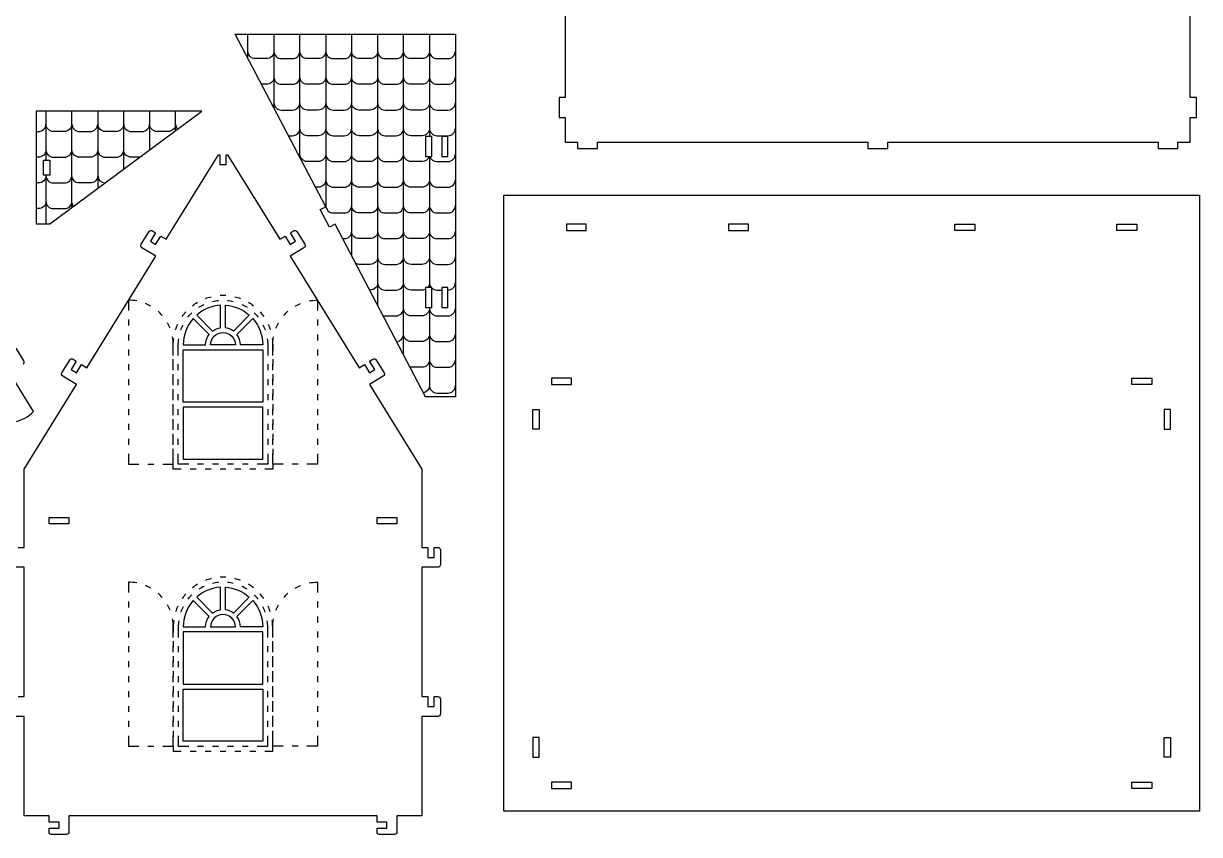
# Model space of a CAD drawing. Extents: x 3751.4 to 3846.2, y 1434.2 to 1495.3.
# Drawn here: x 3798.85 to 3846.18, y 1434.17 to 1466.8 of the extents above; entities that cross this region are included whole.
import ezdxf

# ---------------------------------------------------------------- set-up
doc = ezdxf.new("R2010")
doc.units = 0
doc.header["$MEASUREMENT"] = 0
doc.layers.add('LAYER1', color=18, linetype='CONTINUOUS')

msp = doc.modelspace()

# ---------------------------------------------------------------- linework, layer by layer
at = {"layer": 'LAYER1'}
for points in [[(3820.649, 1476.227), (3820.649, 1463.827), (3820.399, 1463.827), (3820.399, 1463.027), (3820.649, 1463.027), (3820.649, 1462.027), (3821.149, 1462.027), (3821.149, 1461.777), (3821.949, 1461.777), (3821.949, 1462.027), (3832.829, 1462.027), (3832.829, 1461.777), (3833.629, 1461.777), (3833.629, 1462.027), (3844.509, 1462.027), (3844.509, 1461.777), (3845.309, 1461.777), (3845.309, 1462.027), (3845.809, 1462.027), (3845.809, 1463.027), (3846.059, 1463.027), (3846.059, 1463.827), (3845.809, 1463.827), (3845.809, 1476.227)], [(3807.88, 1465.392), (3807.88, 1466.368)], [(3808.924, 1466.368), (3808.924, 1463.406)], [(3809.968, 1461.419), (3809.968, 1466.368)], [(3811.011, 1466.368), (3811.011, 1459.433)], [(3812.055, 1457.447), (3812.055, 1466.368)], [(3813.099, 1466.368), (3813.099, 1455.461)], [(3814.142, 1453.475), (3814.142, 1466.368)], [(3815.186, 1466.368), (3815.186, 1462.255)], [(3799.748, 1463.273), (3799.748, 1461.306)], [(3800.791, 1459.396), (3800.791, 1463.273)], [(3801.835, 1463.273), (3801.835, 1460.17)], [(3802.879, 1460.944), (3802.879, 1463.273)], [(3803.922, 1463.273), (3803.922, 1461.718)], [(3804.966, 1462.491), (3804.966, 1463.273)], [(3815.186, 1461.455), (3815.186, 1456.182)], [(3799.748, 1460.706), (3799.748, 1458.74)], [(3803.074, 1454.891), (3803.074, 1454.651)], [(3810.674, 1454.891), (3810.674, 1454.651)], [(3803.074, 1454.291), (3803.074, 1454.051)], [(3810.674, 1454.291), (3810.674, 1454.051)], [(3803.074, 1453.691), (3803.074, 1453.45)], [(3808.674, 1453.87), (3808.674, 1453.451)], [(3808.874, 1453.87), (3808.874, 1453.651)], [(3810.674, 1453.691), (3810.674, 1453.45)], [(3803.074, 1453.09), (3803.074, 1452.85)], [(3804.874, 1453.051), (3804.874, 1453.291)], [(3804.874, 1452.851), (3804.874, 1453.091)], [(3805.074, 1452.851), (3805.074, 1453.091)], [(3808.674, 1453.091), (3808.674, 1452.851)], [(3808.874, 1453.291), (3808.874, 1453.051)], [(3808.874, 1452.851), (3808.874, 1453.091)], [(3810.674, 1453.09), (3810.674, 1452.85)], [(3804.874, 1452.45), (3804.874, 1452.691)], [(3808.874, 1452.691), (3808.874, 1452.45)], [(3803.074, 1452.49), (3803.074, 1452.25)], [(3804.874, 1452.25), (3804.874, 1452.49)], [(3805.074, 1452.25), (3805.074, 1452.49)], [(3808.674, 1452.49), (3808.674, 1452.25)], [(3808.874, 1452.25), (3808.874, 1452.49)], [(3810.674, 1452.49), (3810.674, 1452.25)], [(3803.074, 1451.889), (3803.074, 1451.649)], [(3804.874, 1451.85), (3804.874, 1452.09)], [(3804.874, 1451.65), (3804.874, 1451.89)], [(3805.074, 1451.65), (3805.074, 1451.89)], [(3808.674, 1451.89), (3808.674, 1451.65)], [(3808.874, 1452.09), (3808.874, 1451.85)], [(3808.874, 1451.65), (3808.874, 1451.89)], [(3810.674, 1451.889), (3810.674, 1451.649)], [(3803.074, 1451.289), (3803.074, 1451.049)], [(3804.874, 1451.25), (3804.874, 1451.49)], [(3804.874, 1451.049), (3804.874, 1451.29)], [(3805.074, 1451.049), (3805.074, 1451.29)], [(3808.674, 1451.29), (3808.674, 1451.049)], [(3808.874, 1451.49), (3808.874, 1451.25)], [(3808.874, 1451.049), (3808.874, 1451.29)], [(3810.674, 1451.289), (3810.674, 1451.049)], [(3804.874, 1450.649), (3804.874, 1450.889)], [(3808.874, 1450.889), (3808.874, 1450.649)], [(3803.074, 1450.689), (3803.074, 1450.448)], [(3804.874, 1450.449), (3804.874, 1450.689)], [(3804.874, 1450.049), (3804.874, 1450.289)], [(3805.074, 1450.449), (3805.074, 1450.689)], [(3808.674, 1450.689), (3808.674, 1450.449)], [(3808.874, 1450.449), (3808.874, 1450.689)], [(3808.874, 1450.289), (3808.874, 1450.049)], [(3810.674, 1450.689), (3810.674, 1450.448)], [(3803.074, 1450.088), (3803.074, 1449.848)], [(3804.874, 1449.849), (3804.874, 1450.089)], [(3805.074, 1449.849), (3805.074, 1450.089)], [(3808.674, 1450.089), (3808.674, 1449.849)], [(3808.874, 1449.849), (3808.874, 1450.089)], [(3810.674, 1450.088), (3810.674, 1449.848)], [(3803.074, 1449.488), (3803.074, 1449.07)], [(3804.454, 1449.07), (3804.874, 1449.07), (3804.874, 1449.488)], [(3804.874, 1449.448), (3804.874, 1449.689)], [(3805.493, 1449.07), (3805.074, 1449.07), (3805.074, 1449.488)], [(3808.674, 1449.488), (3808.674, 1449.07), (3808.255, 1449.07)], [(3808.874, 1449.689), (3808.874, 1449.448)], [(3809.293, 1449.07), (3808.874, 1449.07), (3808.874, 1449.488)], [(3810.674, 1449.488), (3810.674, 1449.07)], [(3803.074, 1449.07), (3803.493, 1449.07)], [(3803.854, 1449.07), (3804.094, 1449.07)], [(3805.193, 1448.87), (3804.874, 1448.87), (3804.874, 1449.088)], [(3805.793, 1448.87), (3805.553, 1448.87)], [(3806.093, 1449.07), (3805.853, 1449.07)], [(3806.393, 1448.87), (3806.153, 1448.87)], [(3806.694, 1449.07), (3806.453, 1449.07)], [(3806.994, 1448.87), (3806.754, 1448.87)], [(3807.294, 1449.07), (3807.054, 1449.07)], [(3807.594, 1448.87), (3807.354, 1448.87)], [(3807.894, 1449.07), (3807.654, 1449.07)], [(3808.195, 1448.87), (3807.954, 1448.87)], [(3808.874, 1449.088), (3808.874, 1448.87), (3808.555, 1448.87)], [(3809.894, 1449.07), (3809.654, 1449.07)], [(3810.674, 1449.07), (3810.254, 1449.07)], [(3803.074, 1443.545), (3803.074, 1443.305)], [(3810.674, 1443.545), (3810.674, 1443.305)], [(3803.074, 1442.945), (3803.074, 1442.705)], [(3810.674, 1442.945), (3810.674, 1442.705)], [(3803.074, 1442.344), (3803.074, 1442.104)], [(3804.874, 1442.524), (3804.874, 1442.305)], [(3805.074, 1442.524), (3805.074, 1442.105)], [(3810.674, 1442.344), (3810.674, 1442.104)], [(3803.074, 1441.744), (3803.074, 1441.504)], [(3804.874, 1441.945), (3804.874, 1441.705)], [(3804.874, 1441.504), (3804.874, 1441.745)], [(3805.074, 1441.745), (3805.074, 1441.504)], [(3808.674, 1441.504), (3808.674, 1441.745)], [(3808.874, 1441.705), (3808.874, 1441.945)], [(3808.874, 1441.504), (3808.874, 1441.745)], [(3810.674, 1441.744), (3810.674, 1441.504)], [(3804.874, 1441.344), (3804.874, 1441.104)], [(3808.874, 1441.104), (3808.874, 1441.344)], [(3803.074, 1441.144), (3803.074, 1440.903)], [(3804.874, 1440.904), (3804.874, 1441.144)], [(3805.074, 1441.144), (3805.074, 1440.904)], [(3808.674, 1440.904), (3808.674, 1441.144)], [(3808.874, 1440.904), (3808.874, 1441.144)], [(3810.674, 1441.144), (3810.674, 1440.903)], [(3803.074, 1440.543), (3803.074, 1440.303)], [(3804.874, 1440.744), (3804.874, 1440.504)], [(3804.874, 1440.304), (3804.874, 1440.544)], [(3805.074, 1440.544), (3805.074, 1440.304)], [(3808.674, 1440.304), (3808.674, 1440.544)], [(3808.874, 1440.504), (3808.874, 1440.744)], [(3808.874, 1440.304), (3808.874, 1440.544)], [(3810.674, 1440.543), (3810.674, 1440.303)], [(3803.074, 1439.943), (3803.074, 1439.703)], [(3804.874, 1440.144), (3804.874, 1439.903)], [(3804.874, 1439.703), (3804.874, 1439.943)], [(3805.074, 1439.943), (3805.074, 1439.703)], [(3808.674, 1439.703), (3808.674, 1439.943)], [(3808.874, 1439.903), (3808.874, 1440.144)], [(3808.874, 1439.703), (3808.874, 1439.943)], [(3810.674, 1439.943), (3810.674, 1439.703)], [(3804.874, 1439.543), (3804.874, 1439.303)], [(3808.874, 1439.303), (3808.874, 1439.543)], [(3803.074, 1439.342), (3803.074, 1439.102)], [(3804.874, 1439.103), (3804.874, 1439.343)], [(3804.874, 1438.943), (3804.874, 1438.703)], [(3805.074, 1439.343), (3805.074, 1439.103)], [(3808.674, 1439.103), (3808.674, 1439.343)], [(3808.874, 1439.103), (3808.874, 1439.343)], [(3808.874, 1438.703), (3808.874, 1438.943)], [(3810.674, 1439.342), (3810.674, 1439.102)], [(3803.074, 1438.742), (3803.074, 1438.502)], [(3804.874, 1438.502), (3804.874, 1438.743)], [(3805.074, 1438.743), (3805.074, 1438.502)], [(3808.674, 1438.502), (3808.674, 1438.743)], [(3808.874, 1438.502), (3808.874, 1438.743)], [(3810.674, 1438.742), (3810.674, 1438.502)], [(3803.074, 1438.142), (3803.074, 1437.724)], [(3804.454, 1437.724), (3804.874, 1437.724), (3804.874, 1438.142)], [(3804.874, 1438.342), (3804.874, 1438.102)], [(3805.074, 1438.142), (3805.074, 1437.724), (3805.493, 1437.724)], [(3808.255, 1437.724), (3808.674, 1437.724), (3808.674, 1438.142)], [(3808.874, 1438.102), (3808.874, 1438.342)], [(3809.293, 1437.724), (3808.874, 1437.724), (3808.874, 1438.142)], [(3810.674, 1438.142), (3810.674, 1437.724)], [(3803.074, 1437.724), (3803.493, 1437.724)], [(3803.854, 1437.724), (3804.094, 1437.724)], [(3804.874, 1437.742), (3804.874, 1437.524), (3805.193, 1437.524)], [(3805.553, 1437.524), (3805.793, 1437.524)], [(3805.853, 1437.724), (3806.093, 1437.724)], [(3806.153, 1437.524), (3806.393, 1437.524)], [(3806.453, 1437.724), (3806.694, 1437.724)], [(3806.754, 1437.524), (3806.994, 1437.524)], [(3807.054, 1437.724), (3807.294, 1437.724)], [(3807.354, 1437.524), (3807.594, 1437.524)], [(3807.654, 1437.724), (3807.894, 1437.724)], [(3807.954, 1437.524), (3808.195, 1437.524)], [(3808.555, 1437.524), (3808.874, 1437.524), (3808.874, 1437.742)], [(3809.894, 1437.724), (3809.654, 1437.724)], [(3810.674, 1437.724), (3810.254, 1437.724)]]:
    msp.add_lwpolyline(points, dxfattribs=at)
for points in [[(3811.012, 1459.432), (3807.367, 1466.368), (3816.23, 1466.368), (3816.23, 1451.787), (3815.03, 1451.787), (3811.385, 1458.723), (3811.163, 1458.607), (3810.791, 1459.315)], [(3806.021, 1463.273), (3799.356, 1463.273), (3799.356, 1458.74), (3799.906, 1458.74)], [(3815.28, 1462.255), (3815.03, 1462.255), (3815.03, 1461.455), (3815.28, 1461.455)], [(3815.93, 1462.255), (3815.68, 1462.255), (3815.68, 1461.455), (3815.93, 1461.455)], [(3799.656, 1461.306), (3799.906, 1461.306), (3799.906, 1460.706), (3799.656, 1460.706)], [(3818.177, 1435.109), (3818.177, 1459.899), (3846.177, 1459.899), (3846.177, 1435.109)], [(3821.497, 1458.729), (3820.697, 1458.729), (3820.697, 1458.479), (3821.497, 1458.479)], [(3828.02, 1458.729), (3827.22, 1458.729), (3827.22, 1458.479), (3828.02, 1458.479)], [(3836.335, 1458.729), (3837.135, 1458.729), (3837.135, 1458.479), (3836.335, 1458.479)], [(3842.857, 1458.729), (3843.657, 1458.729), (3843.657, 1458.479), (3842.857, 1458.479)], [(3815.28, 1456.182), (3815.03, 1456.182), (3815.03, 1455.382), (3815.28, 1455.382)], [(3815.93, 1456.182), (3815.68, 1456.182), (3815.68, 1455.382), (3815.93, 1455.382)], [(3805.274, 1453.67), (3808.474, 1453.67), (3808.474, 1451.57), (3805.274, 1451.57)], [(3820.897, 1452.529), (3820.097, 1452.529), (3820.097, 1452.279), (3820.897, 1452.279)], [(3843.457, 1452.529), (3844.257, 1452.529), (3844.257, 1452.279), (3843.457, 1452.279)], [(3805.274, 1451.37), (3805.274, 1449.27), (3808.474, 1449.27), (3808.474, 1451.37)], [(3819.347, 1450.479), (3819.347, 1451.279), (3819.597, 1451.279), (3819.597, 1450.479)], [(3845.007, 1450.479), (3845.007, 1451.279), (3844.757, 1451.279), (3844.757, 1450.479)], [(3800.674, 1446.924), (3800.674, 1446.674), (3799.874, 1446.674), (3799.874, 1446.924)], [(3813.874, 1446.924), (3813.874, 1446.674), (3813.074, 1446.674), (3813.074, 1446.924)], [(3808.474, 1442.324), (3805.274, 1442.324), (3805.274, 1440.224), (3808.474, 1440.224)], [(3808.474, 1440.024), (3808.474, 1437.924), (3805.274, 1437.924), (3805.274, 1440.024)], [(3819.347, 1438.079), (3819.347, 1437.279), (3819.597, 1437.279), (3819.597, 1438.079)], [(3845.007, 1438.079), (3845.007, 1437.279), (3844.757, 1437.279), (3844.757, 1438.079)], [(3820.897, 1436.279), (3820.097, 1436.279), (3820.097, 1436.029), (3820.897, 1436.029)], [(3843.457, 1436.279), (3844.257, 1436.279), (3844.257, 1436.029), (3843.457, 1436.029)]]:
    msp.add_lwpolyline(points, close=True, dxfattribs=at)
for points in [[(3808.924, 1465.691, -0.414214), (3808.624, 1465.391), (3808.18, 1465.391, -0.414214), (3807.88, 1465.691)], [(3808.924, 1465.691, 0.414214), (3809.224, 1465.391), (3809.668, 1465.391, 0.414214), (3809.968, 1465.691)], [(3811.011, 1465.691, -0.414214), (3810.711, 1465.391), (3810.268, 1465.391, -0.414214), (3809.968, 1465.691)], [(3811.011, 1465.691, 0.414214), (3811.311, 1465.391), (3811.755, 1465.391, 0.414214), (3812.055, 1465.691)], [(3813.099, 1465.691, -0.414214), (3812.799, 1465.391), (3812.355, 1465.391, -0.414214), (3812.055, 1465.691)], [(3813.099, 1465.691, 0.414214), (3813.399, 1465.391), (3813.842, 1465.391, 0.414214), (3814.142, 1465.691)], [(3815.186, 1465.691, -0.414214), (3814.886, 1465.391), (3814.442, 1465.391, -0.414214), (3814.142, 1465.691)], [(3815.186, 1465.691, 0.414214), (3815.486, 1465.391), (3815.93, 1465.391, 0.414214), (3816.23, 1465.691)], [(3808.924, 1464.656, -0.414214), (3808.624, 1464.356), (3808.424, 1464.356)], [(3808.924, 1464.656, 0.414214), (3809.224, 1464.356), (3809.668, 1464.356, 0.414214), (3809.968, 1464.656)], [(3811.011, 1464.656, -0.414214), (3810.711, 1464.356), (3810.268, 1464.356, -0.414214), (3809.968, 1464.656)], [(3811.011, 1464.656, 0.414214), (3811.311, 1464.356), (3811.755, 1464.356, 0.414214), (3812.055, 1464.656)], [(3813.099, 1464.656, -0.414214), (3812.799, 1464.356), (3812.355, 1464.356, -0.414214), (3812.055, 1464.656)], [(3813.099, 1464.656, 0.414214), (3813.399, 1464.356), (3813.842, 1464.356, 0.414214), (3814.142, 1464.656)], [(3815.186, 1464.656, -0.414214), (3814.886, 1464.356), (3814.442, 1464.356, -0.414214), (3814.142, 1464.656)], [(3815.186, 1464.656, 0.414214), (3815.486, 1464.356), (3815.93, 1464.356, 0.414214), (3816.23, 1464.656)], [(3808.924, 1463.621, -0.126595), (3808.887, 1463.476)], [(3808.924, 1463.621, 0.414214), (3809.224, 1463.321), (3809.668, 1463.321, 0.414214), (3809.968, 1463.621)], [(3811.011, 1463.621, -0.414214), (3810.711, 1463.321), (3810.268, 1463.321, -0.414214), (3809.968, 1463.621)], [(3811.011, 1463.621, 0.414214), (3811.311, 1463.321), (3811.755, 1463.321, 0.414214), (3812.055, 1463.621)], [(3813.099, 1463.621, -0.414214), (3812.799, 1463.321), (3812.355, 1463.321, -0.414214), (3812.055, 1463.621)], [(3813.099, 1463.621, 0.414214), (3813.399, 1463.321), (3813.842, 1463.321, 0.414214), (3814.142, 1463.621)], [(3815.186, 1463.621, -0.414214), (3814.886, 1463.321), (3814.442, 1463.321, -0.414214), (3814.142, 1463.621)], [(3815.186, 1463.621, 0.414214), (3815.486, 1463.321), (3815.93, 1463.321, 0.414214), (3816.23, 1463.621)], [(3799.356, 1462.458), (3799.448, 1462.458, 0.414214), (3799.748, 1462.758)], [(3800.791, 1462.758, -0.414214), (3800.491, 1462.458), (3800.048, 1462.458, -0.414214), (3799.748, 1462.758)], [(3800.791, 1462.758, 0.414214), (3801.091, 1462.458), (3801.535, 1462.458, 0.414214), (3801.835, 1462.758)], [(3802.879, 1462.758, -0.414214), (3802.579, 1462.458), (3802.135, 1462.458, -0.414214), (3801.835, 1462.758)], [(3802.879, 1462.758, 0.414214), (3803.179, 1462.458), (3803.622, 1462.458, 0.414214), (3803.922, 1462.758)], [(3804.966, 1462.758, -0.414214), (3804.666, 1462.458), (3804.222, 1462.458, -0.414214), (3803.922, 1462.758)], [(3804.966, 1462.758, 0.191627), (3805.048, 1462.552)], [(3809.512, 1462.286), (3809.668, 1462.286, 0.414214), (3809.968, 1462.586)], [(3811.011, 1462.586, -0.414214), (3810.711, 1462.286), (3810.268, 1462.286, -0.414214), (3809.968, 1462.586)], [(3811.011, 1462.586, 0.414214), (3811.311, 1462.286), (3811.755, 1462.286, 0.414214), (3812.055, 1462.586)], [(3813.099, 1462.586, -0.414214), (3812.799, 1462.286), (3812.355, 1462.286, -0.414214), (3812.055, 1462.586)], [(3813.099, 1462.586, 0.414214), (3813.399, 1462.286), (3813.842, 1462.286, 0.414214), (3814.142, 1462.586)], [(3815.186, 1462.586, -0.414214), (3814.886, 1462.286), (3814.442, 1462.286, -0.414214), (3814.142, 1462.586)], [(3815.186, 1462.586, 0.414214), (3815.486, 1462.286), (3815.93, 1462.286, 0.414214), (3816.23, 1462.586)], [(3799.748, 1461.723, -0.414214), (3799.448, 1461.423), (3799.356, 1461.423)], [(3799.748, 1461.723, 0.414214), (3800.048, 1461.423), (3800.491, 1461.423, 0.414214), (3800.791, 1461.723)], [(3801.835, 1461.723, -0.414214), (3801.535, 1461.423), (3801.091, 1461.423, -0.414214), (3800.791, 1461.723)], [(3801.835, 1461.723, 0.414214), (3802.135, 1461.423), (3802.579, 1461.423, 0.414214), (3802.879, 1461.723)], [(3803.525, 1461.423), (3803.179, 1461.423, -0.414214), (3802.879, 1461.723)], [(3803.922, 1461.723, 0.004646), (3803.922, 1461.718)], [(3803.922, 1461.723, -0.004711), (3803.922, 1461.717)], [(3798.624, 1445.724), (3798.874, 1445.724), (3798.874, 1448.87), (3800.976, 1452.273), (3800.423, 1452.614, -0.414214), (3800.39, 1452.752), (3800.705, 1453.263, -0.414214), (3800.843, 1453.295), (3800.971, 1453.216), (3800.761, 1452.876), (3800.973, 1452.745), (3801.183, 1453.085), (3801.396, 1452.954), (3804.167, 1457.44), (3803.614, 1457.781, -0.414214), (3803.581, 1457.919), (3803.897, 1458.429, -0.414214), (3804.034, 1458.462), (3804.162, 1458.383), (3803.952, 1458.043), (3804.164, 1457.911), (3804.375, 1458.252), (3804.587, 1458.12), (3806.689, 1461.524), (3806.749, 1461.524), (3806.749, 1461.124), (3806.999, 1461.124), (3806.999, 1461.524), (3807.058, 1461.524), (3809.16, 1458.12), (3809.373, 1458.252), (3809.583, 1457.911), (3809.796, 1458.043), (3809.586, 1458.383), (3809.713, 1458.462, -0.414214), (3809.851, 1458.429), (3810.166, 1457.919, -0.414214), (3810.134, 1457.781), (3809.581, 1457.44), (3812.351, 1452.954), (3812.564, 1453.085), (3812.774, 1452.745), (3812.987, 1452.876), (3812.777, 1453.216), (3812.904, 1453.295, -0.414214), (3813.042, 1453.263), (3813.357, 1452.752, -0.414214), (3813.325, 1452.614), (3812.772, 1452.273), (3814.874, 1448.87), (3814.874, 1445.724), (3815.124, 1445.724), (3815.124, 1445.324), (3815.374, 1445.324), (3815.374, 1445.724), (3815.524, 1445.724, -0.414214), (3815.624, 1445.624), (3815.624, 1445.024, -0.414214), (3815.524, 1444.924), (3814.874, 1444.924), (3814.874, 1439.724), (3815.124, 1439.724), (3815.124, 1439.324), (3815.374, 1439.324), (3815.374, 1439.724), (3815.524, 1439.724, -0.414214), (3815.624, 1439.624), (3815.624, 1439.024, -0.414214), (3815.524, 1438.924), (3814.874, 1438.924), (3814.874, 1434.924), (3813.874, 1434.924), (3813.874, 1434.274, -0.414214), (3813.774, 1434.174), (3813.174, 1434.174, -0.414214), (3813.074, 1434.274), (3813.074, 1434.424), (3813.474, 1434.424), (3813.474, 1434.674), (3813.074, 1434.674), (3813.074, 1434.924), (3800.674, 1434.924), (3800.674, 1434.274, -0.414214), (3800.574, 1434.174), (3799.974, 1434.174, -0.414214), (3799.874, 1434.274), (3799.874, 1434.424), (3800.274, 1434.424), (3800.274, 1434.674), (3799.874, 1434.674), (3799.874, 1434.924), (3798.874, 1434.924), (3798.874, 1438.924), (3798.224, 1438.924, -0.414214)], [(3809.951, 1461.452, 0.084679), (3809.968, 1461.551)], [(3811.011, 1461.551, -0.414214), (3810.711, 1461.251), (3810.268, 1461.251, -0.414214), (3809.968, 1461.551)], [(3811.011, 1461.551, 0.414214), (3811.311, 1461.251), (3811.755, 1461.251, 0.414214), (3812.055, 1461.551)], [(3813.099, 1461.551, -0.414214), (3812.799, 1461.251), (3812.355, 1461.251, -0.414214), (3812.055, 1461.551)], [(3813.099, 1461.551, 0.414214), (3813.399, 1461.251), (3813.842, 1461.251, 0.414214), (3814.142, 1461.551)], [(3815.17, 1461.455, -0.321452), (3814.886, 1461.251), (3814.442, 1461.251, -0.414214), (3814.142, 1461.551)], [(3815.202, 1461.455, 0.321452), (3815.486, 1461.251), (3815.93, 1461.251, 0.414214), (3816.23, 1461.551)], [(3799.748, 1460.688, -0.414214), (3799.448, 1460.388), (3799.356, 1460.388)], [(3799.748, 1460.688, 0.414214), (3800.048, 1460.388), (3800.491, 1460.388, 0.414214), (3800.791, 1460.688)], [(3801.835, 1460.688, -0.414214), (3801.535, 1460.388), (3801.091, 1460.388, -0.414214), (3800.791, 1460.688)], [(3801.835, 1460.688, 0.40858), (3802.129, 1460.388)], [(3811.011, 1460.516, -0.414214), (3810.711, 1460.216), (3810.6, 1460.216)], [(3811.011, 1460.516, 0.414214), (3811.311, 1460.216), (3811.755, 1460.216, 0.414214), (3812.055, 1460.516)], [(3813.099, 1460.516, -0.414214), (3812.799, 1460.216), (3812.355, 1460.216, -0.414214), (3812.055, 1460.516)], [(3813.099, 1460.516, 0.414214), (3813.399, 1460.216), (3813.842, 1460.216, 0.414214), (3814.142, 1460.516)], [(3815.186, 1460.516, -0.414214), (3814.886, 1460.216), (3814.442, 1460.216, -0.414214), (3814.142, 1460.516)], [(3815.186, 1460.516, 0.414214), (3815.486, 1460.216), (3815.93, 1460.216, 0.414214), (3816.23, 1460.516)], [(3799.748, 1459.653, -0.414214), (3799.448, 1459.353), (3799.356, 1459.353)], [(3799.748, 1459.653, 0.414214), (3800.048, 1459.353), (3800.491, 1459.353, 0.414214), (3800.791, 1459.653)], [(3800.868, 1459.453, -0.184596), (3800.791, 1459.653)], [(3811.011, 1459.481, -0.035229), (3811.008, 1459.439)], [(3811.011, 1459.481, 0.414214), (3811.311, 1459.181), (3811.755, 1459.181, 0.414214), (3812.055, 1459.481)], [(3813.099, 1459.481, -0.414214), (3812.799, 1459.181), (3812.355, 1459.181, -0.414214), (3812.055, 1459.481)], [(3813.099, 1459.481, 0.414214), (3813.399, 1459.181), (3813.842, 1459.181, 0.414214), (3814.142, 1459.481)], [(3815.186, 1459.481, -0.414214), (3814.886, 1459.181), (3814.442, 1459.181, -0.414214), (3814.142, 1459.481)], [(3815.186, 1459.481, 0.414214), (3815.486, 1459.181), (3815.93, 1459.181, 0.414214), (3816.23, 1459.481)], [(3811.688, 1458.146), (3811.755, 1458.146, 0.414214), (3812.055, 1458.446)], [(3813.099, 1458.446, -0.414214), (3812.799, 1458.146), (3812.355, 1458.146, -0.414214), (3812.055, 1458.446)], [(3813.099, 1458.446, 0.414214), (3813.399, 1458.146), (3813.842, 1458.146, 0.414214), (3814.142, 1458.446)], [(3815.186, 1458.446, -0.414214), (3814.886, 1458.146), (3814.442, 1458.146, -0.414214), (3814.142, 1458.446)], [(3815.186, 1458.446, 0.414214), (3815.486, 1458.146), (3815.93, 1458.146, 0.414214), (3816.23, 1458.446)], [(3813.099, 1457.411, -0.414214), (3812.799, 1457.111), (3812.355, 1457.111, -0.124045), (3812.213, 1457.147)], [(3813.099, 1457.411, 0.414214), (3813.399, 1457.111), (3813.842, 1457.111, 0.414214), (3814.142, 1457.411)], [(3815.186, 1457.411, -0.414214), (3814.886, 1457.111), (3814.442, 1457.111, -0.414214), (3814.142, 1457.411)], [(3815.186, 1457.411, 0.414214), (3815.486, 1457.111), (3815.93, 1457.111, 0.414214), (3816.23, 1457.411)], [(3813.099, 1456.376, -0.414214), (3812.799, 1456.076), (3812.776, 1456.076)], [(3813.099, 1456.376, 0.414214), (3813.399, 1456.076), (3813.842, 1456.076, 0.414214), (3814.142, 1456.376)], [(3815.03, 1456.113, -0.125481), (3814.886, 1456.076), (3814.442, 1456.076, -0.414214), (3814.142, 1456.376)], [(3815.186, 1456.376, -0.177786), (3815.115, 1456.182)], [(3815.186, 1456.376, 0.414214), (3815.486, 1456.076), (3815.68, 1456.076)], [(3815.93, 1456.076, 0.414214), (3816.23, 1456.376)], [(3803.405, 1455.639, 0.046286), (3803.074, 1455.67), (3803.074, 1455.252)], [(3803.966, 1455.433, 0.033367), (3803.75, 1455.538)], [(3805.647, 1455.449, -0.030028), (3805.845, 1455.585)], [(3805.907, 1455.388, -0.033367), (3806.117, 1455.503)], [(3806.169, 1455.741, -0.030028), (3806.398, 1455.812)], [(3806.457, 1455.621, -0.033367), (3806.694, 1455.661)], [(3806.754, 1455.866, -0.030028), (3806.994, 1455.866)], [(3807.054, 1455.661, -0.033367), (3807.29, 1455.621)], [(3807.349, 1455.812, -0.030028), (3807.579, 1455.741)], [(3807.63, 1455.503, -0.033367), (3807.841, 1455.388)], [(3807.903, 1455.585, -0.030028), (3808.101, 1455.449)], [(3809.782, 1455.433, -0.033367), (3809.997, 1455.538)], [(3810.343, 1455.639, -0.046286), (3810.674, 1455.67), (3810.674, 1455.252)], [(3804.429, 1455.055, 0.033367), (3804.259, 1455.225)], [(3805.235, 1455.016, -0.030028), (3805.384, 1455.204)], [(3805.463, 1454.988, -0.033367), (3805.624, 1455.166)], [(3808.123, 1455.166, -0.033367), (3808.284, 1454.988)], [(3808.364, 1455.204, -0.030028), (3808.513, 1455.016)], [(3809.319, 1455.055, -0.033367), (3809.489, 1455.225)], [(3813.313, 1455.054, 0.072634), (3813.399, 1455.041), (3813.842, 1455.041, 0.414214), (3814.142, 1455.341)], [(3815.186, 1455.341, -0.414214), (3814.886, 1455.041), (3814.442, 1455.041, -0.414214), (3814.142, 1455.341)], [(3815.186, 1455.382), (3815.186, 1452.236, -0.354693), (3814.948, 1451.943)], [(3815.186, 1455.341, 0.414214), (3815.486, 1455.041), (3815.93, 1455.041, 0.414214), (3816.23, 1455.341)], [(3804.742, 1454.546, 0.033367), (3804.637, 1454.762)], [(3804.969, 1454.48, -0.030028), (3805.056, 1454.704)], [(3805.175, 1454.464, -0.033367), (3805.269, 1454.685)], [(3808.478, 1454.685, -0.033367), (3808.573, 1454.464)], [(3808.692, 1454.704, -0.030028), (3808.778, 1454.48)], [(3809.006, 1454.546, -0.033367), (3809.11, 1454.762)], [(3804.874, 1453.451), (3804.874, 1453.87, 0.046286), (3804.843, 1454.201)], [(3804.874, 1453.651), (3804.874, 1453.87, -0.03248), (3804.891, 1454.129)], [(3805.074, 1453.451), (3805.074, 1453.87, -0.03415), (3805.09, 1454.115)], [(3808.657, 1454.115, -0.03415), (3808.674, 1453.87)], [(3808.857, 1454.129, -0.03248), (3808.874, 1453.87)], [(3808.874, 1453.451), (3808.874, 1453.87, -0.046286), (3808.904, 1454.201)], [(3813.863, 1454.007, 0.394173), (3814.142, 1454.306)], [(3815.186, 1454.306, -0.414214), (3814.886, 1454.006), (3814.442, 1454.006, -0.414214), (3814.142, 1454.306)], [(3815.186, 1454.306, 0.414214), (3815.486, 1454.006), (3815.93, 1454.006, 0.414214), (3816.23, 1454.306)], [(3798.83, 1453.098, 0.414214), (3798.863, 1453.236), (3798.548, 1453.746, 0.414214)], [(3815.186, 1453.271, -0.414214), (3814.886, 1452.971), (3814.442, 1452.971, -0.030283), (3814.406, 1452.973)], [(3815.186, 1453.271, 0.414214), (3815.486, 1452.971), (3815.93, 1452.971, 0.414214), (3816.23, 1453.271)], [(3796.961, 1452.345, 0.755832), (3799.243, 1451.194), (3798.277, 1452.756)], [(3815.186, 1452.236, 0.414214), (3815.486, 1451.936), (3815.93, 1451.936, 0.414214), (3816.23, 1452.236)], [(3798.624, 1439.724), (3798.874, 1439.724), (3798.874, 1444.924), (3798.224, 1444.924, -0.414214)], [(3803.405, 1444.293, 0.046286), (3803.074, 1444.324), (3803.074, 1443.905)], [(3803.966, 1444.087, 0.033367), (3803.75, 1444.192)], [(3805.845, 1444.239, 0.030028), (3805.647, 1444.103)], [(3806.117, 1444.157, 0.033367), (3805.907, 1444.042)], [(3806.398, 1444.466, 0.030028), (3806.169, 1444.395)], [(3806.694, 1444.315, 0.033367), (3806.457, 1444.275)], [(3806.994, 1444.52, 0.030028), (3806.754, 1444.52)], [(3807.29, 1444.275, 0.033367), (3807.054, 1444.315)], [(3807.579, 1444.395, 0.030028), (3807.349, 1444.466)], [(3807.841, 1444.042, 0.033367), (3807.63, 1444.157)], [(3808.101, 1444.103, 0.030028), (3807.903, 1444.239)], [(3809.782, 1444.087, -0.033367), (3809.997, 1444.192)], [(3810.343, 1444.293, -0.046286), (3810.674, 1444.324), (3810.674, 1443.905)], [(3804.429, 1443.709, 0.033367), (3804.259, 1443.878)], [(3805.384, 1443.858, 0.030028), (3805.235, 1443.67)], [(3805.624, 1443.819, 0.033367), (3805.463, 1443.642)], [(3808.284, 1443.642, 0.033367), (3808.123, 1443.819)], [(3808.513, 1443.67, 0.030028), (3808.364, 1443.858)], [(3809.319, 1443.709, -0.033367), (3809.489, 1443.878)], [(3804.742, 1443.2, 0.033367), (3804.637, 1443.416)], [(3805.056, 1443.357, 0.030028), (3804.969, 1443.134)], [(3805.269, 1443.339, 0.033367), (3805.175, 1443.118)], [(3808.573, 1443.118, 0.033367), (3808.478, 1443.339)], [(3808.778, 1443.134, 0.030028), (3808.692, 1443.357)], [(3809.006, 1443.2, -0.033367), (3809.11, 1443.416)], [(3804.874, 1442.105), (3804.874, 1442.524, 0.046286), (3804.843, 1442.855)], [(3804.891, 1442.783, 0.03248), (3804.874, 1442.524)], [(3805.09, 1442.769, 0.03415), (3805.074, 1442.524)], [(3808.674, 1442.105), (3808.674, 1442.524, 0.03415), (3808.657, 1442.769)], [(3808.874, 1442.305), (3808.874, 1442.524, 0.03248), (3808.857, 1442.783)], [(3808.874, 1442.105), (3808.874, 1442.524, -0.046286), (3808.904, 1442.855)]]:
    msp.add_lwpolyline(points, format="xyb", dxfattribs=at)
for points in [[(3806.774, 1455.467, 0.166595), (3805.815, 1455.07), (3806.455, 1454.43, -0.125326), (3806.774, 1454.563)], [(3807.932, 1455.07), (3807.293, 1454.43, 0.125326), (3806.974, 1454.563), (3806.974, 1455.467, -0.166595)], [(3805.674, 1454.928, 0.182708), (3805.274, 1453.87), (3806.174, 1453.87, -0.161906), (3806.313, 1454.289)], [(3808.074, 1454.928, -0.182708), (3808.474, 1453.87), (3807.574, 1453.87, 0.161906), (3807.434, 1454.289)], [(3806.374, 1453.87, -1), (3807.374, 1453.87)], [(3805.815, 1443.723), (3806.455, 1443.084, -0.125326), (3806.774, 1443.216), (3806.774, 1444.12, 0.166595)], [(3806.974, 1444.12, -0.166595), (3807.932, 1443.723), (3807.293, 1443.084, 0.125326), (3806.974, 1443.216)], [(3805.674, 1443.582, 0.182708), (3805.274, 1442.524), (3806.174, 1442.524, -0.161906), (3806.313, 1442.943)], [(3808.074, 1443.582, -0.182708), (3808.474, 1442.524), (3807.574, 1442.524, 0.161906), (3807.434, 1442.943)], [(3807.374, 1442.524, 1), (3806.374, 1442.524)]]:
    msp.add_lwpolyline(points, format="xyb", close=True, dxfattribs=at)

doc.saveas('drawing.dxf')
